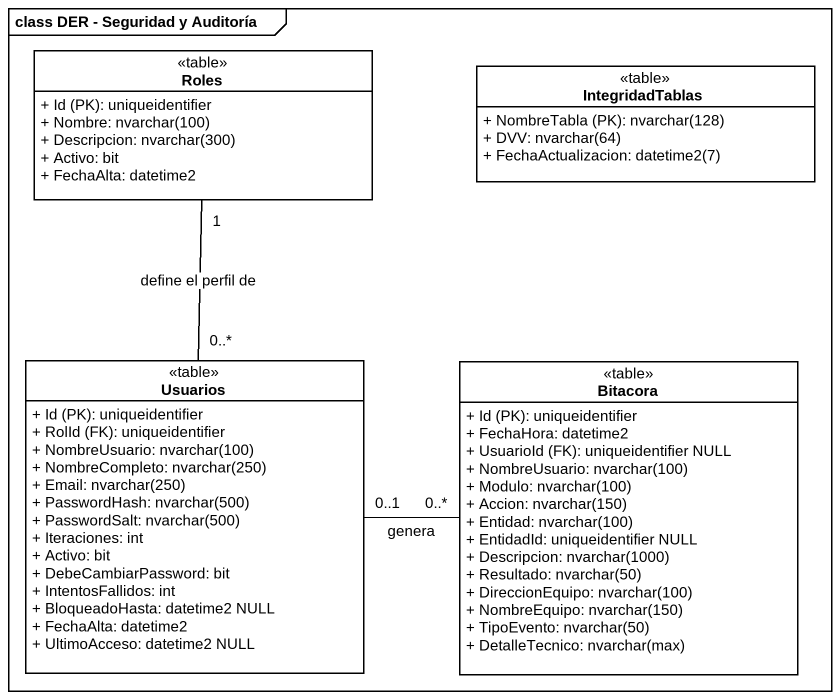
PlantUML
@startuml
mainframe class DER - Seguridad y Auditoría
hide circle
hide empty members
skinparam classAttributeIconSize 0
class Roles <<table>> {
  {field} + Id (PK): uniqueidentifier
  {field} + Nombre: nvarchar(100)
  {field} + Descripcion: nvarchar(300)
  + Activo: bit
  + FechaAlta: datetime2
}
class IntegridadTablas <<table>> {
  {field} + NombreTabla (PK): nvarchar(128)
  {field} + DVV: nvarchar(64)
  {field} + FechaActualizacion: datetime2(7)
}
class Usuarios <<table>> {
  {field} + Id (PK): uniqueidentifier
  {field} + RolId (FK): uniqueidentifier
  {field} + NombreUsuario: nvarchar(100)
  {field} + NombreCompleto: nvarchar(250)
  {field} + Email: nvarchar(250)
  {field} + PasswordHash: nvarchar(500)
  {field} + PasswordSalt: nvarchar(500)
  + Iteraciones: int
  + Activo: bit
  + DebeCambiarPassword: bit
  + IntentosFallidos: int
  + BloqueadoHasta: datetime2 NULL
  + FechaAlta: datetime2
  + UltimoAcceso: datetime2 NULL
}
class Bitacora <<table>> {
  {field} + Id (PK): uniqueidentifier
  + FechaHora: datetime2
  {field} + UsuarioId (FK): uniqueidentifier NULL
  {field} + NombreUsuario: nvarchar(100)
  {field} + Modulo: nvarchar(100)
  {field} + Accion: nvarchar(150)
  {field} + Entidad: nvarchar(100)
  + EntidadId: uniqueidentifier NULL
  {field} + Descripcion: nvarchar(1000)
  {field} + Resultado: nvarchar(50)
  {field} + DireccionEquipo: nvarchar(100)
  {field} + NombreEquipo: nvarchar(150)
  {field} + TipoEvento: nvarchar(50)
  {field} + DetalleTecnico: nvarchar(max)
}
Usuarios "0..*" -up- "1" Roles : define el perfil de
Bitacora "0..*" -left- "0..1" Usuarios : genera
@enduml
